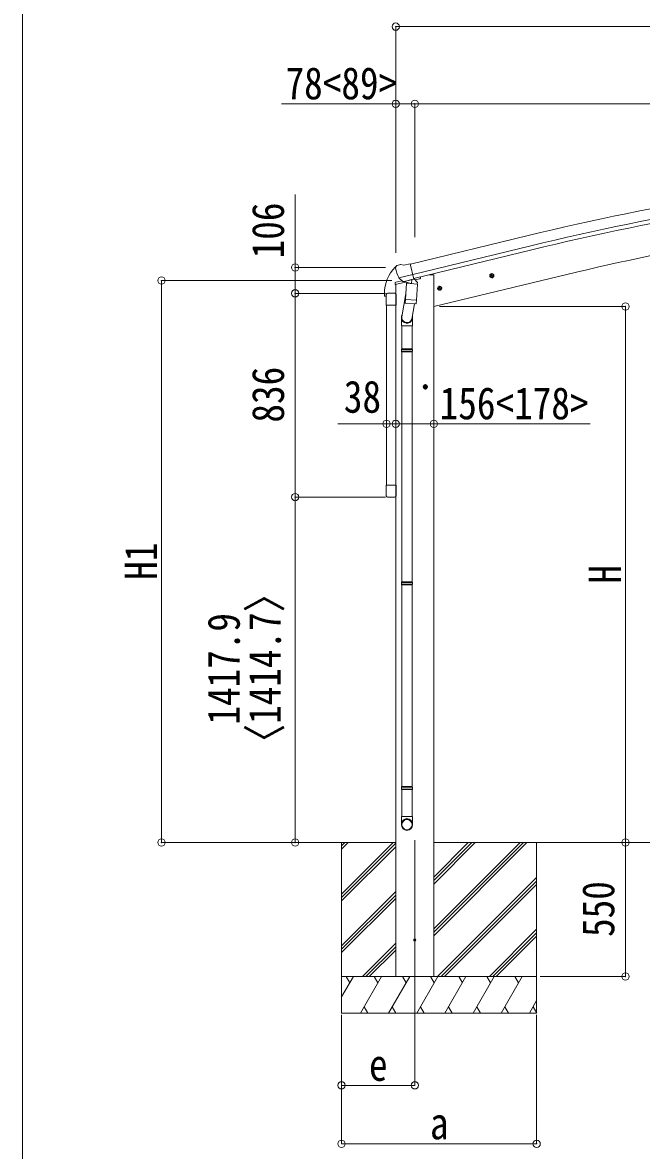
# Model space of a CAD drawing. Units: millimetres at full size, sheet at 1:30. Extents: x -8385 to 8479, y -5853 to 5787.
# Drawn here: x -8385 to -5848, y -1960 to 2668 of the extents above; entities that cross this region are included whole.
import ezdxf
from ezdxf.enums import TextEntityAlignment as Align

# ---------------------------------------------------------------- set-up
doc = ezdxf.new("R2010")
doc.units = ezdxf.units.MM
doc.header["$LTSCALE"] = 30
doc.header["$PDMODE"] = 32
doc.header["$PDSIZE"] = 30
for name, color, linetype, lineweight in [('0-0_0', 7, 'Continuous', 9), ('0-1_本体', 4, 'Continuous', 9), ('0-2_部品', 7, 'Continuous', 9), ('0-8_PARTS2', 2, 'Continuous', 9), ('0-A_寸法', 6, 'Continuous', 9), ('1-1_GLASS', 4, 'Continuous', 9), ('1-2_GLASS_SEAL', 7, 'Continuous', 9), ('1-A', 6, 'Continuous', 9), ('F-0_240', 7, 'Continuous', 9)]:
    doc.layers.add(name, color=color, linetype=linetype, lineweight=lineweight)
doc.styles.add('ＭＳ ゴシック', font='')
doc.styles.get('ＭＳ ゴシック').set_extended_font_data('MS Gothic')

msp = doc.modelspace()

# ---------------------------------------------------------------- linework, layer by layer
at = {"layer": '0-0_0'}
for p, q in [((-7451.69, -696.92), (-6855.35, -696.92)), ((-7077.6, -696.92), (-7077.6, -1396.92)), ((-7077.6, -908.15), (-6866.37, -696.92)), ((-7077.6, -724.3), (-7050.22, -696.92)), ((-7077.6, -710.16), (-7064.36, -696.92)), ((-7077.6, -922.29), (-6855.35, -700.04)), ((-7077.6, -936.43), (-6855.35, -714.19)), ((-6699.85, -1079.18), (-6317.59, -696.92)), ((-6699.85, -1050.9), (-6345.87, -696.92)), ((-6699.85, -1065.04), (-6331.73, -696.92)), ((-6699.85, -867.05), (-6529.72, -696.92)), ((-6699.85, -852.91), (-6543.86, -696.92)), ((-6699.85, -838.77), (-6558, -696.92)), ((-6699.85, -696.92), (-3563.36, -696.92)), ((-6277.6, -696.92), (-6277.6, -1396.92)), ((-6683.74, -1246.92), (-6277.6, -840.78)), ((-6669.6, -1246.92), (-6277.6, -854.93)), ((-6655.46, -1246.92), (-6277.6, -869.07)), ((-7077.6, -1120.28), (-6855.35, -898.03)), ((-7077.6, -1134.42), (-6855.35, -912.17)), ((-7077.6, -1148.57), (-6855.35, -926.32)), ((-6471.61, -1246.92), (-6277.6, -1052.91)), ((-6992.11, -1246.92), (-6855.35, -1110.16)), ((-6457.47, -1246.92), (-6277.6, -1067.06)), ((-6443.33, -1246.92), (-6277.6, -1081.2)), ((-6977.97, -1246.92), (-6855.35, -1124.31)), ((-6963.83, -1246.92), (-6855.35, -1138.45)), ((-6277.6, -1246.92), (-7077.6, -1246.92)), ((-7077.6, -1330.75), (-7029.2, -1246.92)), ((-7044.2, -1272.9), (-7059.2, -1246.92)), ((-7000.33, -1396.92), (-6913.73, -1246.92)), ((-6928.73, -1272.9), (-6943.74, -1246.92)), ((-6884.86, -1396.92), (-6798.26, -1246.92)), ((-6813.26, -1272.9), (-6828.26, -1246.92)), ((-6769.39, -1396.92), (-6682.79, -1246.92)), ((-6697.79, -1272.9), (-6712.79, -1246.92)), ((-6653.92, -1396.92), (-6567.32, -1246.92)), ((-6582.32, -1272.9), (-6597.32, -1246.92)), ((-6538.45, -1396.92), (-6451.85, -1246.92)), ((-6481.85, -1246.92), (-6466.85, -1272.9)), ((-6422.98, -1396.92), (-6336.38, -1246.92)), ((-6351.38, -1272.9), (-6366.38, -1246.92)), ((-6985.34, -1370.94), (-6970.34, -1396.92)), ((-6869.87, -1370.94), (-6854.87, -1396.92)), ((-6754.4, -1370.94), (-6739.4, -1396.92)), ((-6638.93, -1370.94), (-6623.93, -1396.92)), ((-6523.46, -1370.94), (-6508.46, -1396.92)), ((-6407.99, -1370.94), (-6392.99, -1396.92)), ((-6307.51, -1396.92), (-6277.6, -1345.11)), ((-6292.51, -1370.94), (-6277.52, -1396.92)), ((-7077.6, -1396.92), (-6277.6, -1396.92))]:
    msp.add_line(p, q, dxfattribs=at)
at = {"layer": '0-1_本体'}
for p, q in [((-6795.08, 1676.67), (-6312.2, 1794.15)), ((-6785, 1634.7), (-6301.99, 1752.17)), ((-6781.07, 1618.32), (-6298.01, 1735.81)), ((-6719.6, 1633.08), (-6753.11, 1625.03)), ((-6699.6, 1633.08), (-6719.6, 1633.08)), ((-6699.6, 1503.08), (-6113.93, 1643.69)), ((-6699.6, 1633.08), (-6699.6, -1246.92)), ((-6855.1, 1593.37), (-6855.1, -1246.92)), ((-6724.1, 1173.58), (-6744.1, 1173.58)), ((-6734.1, 1181.08), (-6740.6, 1177.33)), ((-6740.6, 1177.33), (-6740.6, 1169.83)), ((-6740.6, 1169.83), (-6734.1, 1166.07)), ((-6734.1, 1163.58), (-6734.1, 1183.58)), ((-6727.6, 1177.33), (-6734.1, 1181.08))]:
    msp.add_line(p, q, dxfattribs=at)
at = {"layer": '0-1_本体', "color": 6}
for p, q in [((-7267.96, 1662.97), (-7267.96, 1556.97)), ((-7267.96, 720.97), (-7267.96, 1556.97)), ((-6855.1, 1021.44), (-6893.1, 1021.44)), ((-5913.59, -696.92), (-5913.59, -1246.92))]:
    msp.add_line(p, q, dxfattribs=at)
at = {"layer": '0-1_本体'}
msp.add_lwpolyline([(-6734.1, 1166.07), (-6727.6, 1169.83), (-6727.6, 1177.33)], dxfattribs=at)
for radius in [8.5, 7.7, 6.5]:
    msp.add_circle((-6734.1, 1173.58), radius, dxfattribs=at)
for centre, radius, start, end in [((-3699.63, -8947.73), 11054.98, 95.16866, 103.66973), ((-3699.63, -8947.73), 11011.82, 95.16974, 103.66973), ((-3699.63, -8947.73), 10994.98, 95.16974, 103.66973), ((-3909.57, -7538.12), 9442.71, 95.00001, 103.5)]:
    msp.add_arc(centre, radius, start, end, dxfattribs=at)
at = {"layer": '0-2_部品'}
for p, q in [((-6852.57, 1669.67), (-6856.42, 1663.37)), ((-6849.47, 1671.91), (-6836.29, 1675.08)), ((-6821.73, 1672.4), (-6834.99, 1675.1)), ((-6821.73, 1672.4), (-6795.8, 1678.63)), ((-6856.79, 1661.09), (-6856.51, 1659.94)), ((-6842.73, 1620.78), (-6785.23, 1634.59)), ((-6825.88, 1605.87), (-6842.26, 1620.37)), ((-6753.36, 1625.11), (-6753.36, 1621.8)), ((-6471.12, 1626.9), (-6451.67, 1631.56)), ((-6466.56, 1634.67), (-6468.69, 1627.48)), ((-6459.26, 1636.43), (-6466.56, 1634.67)), ((-6459.06, 1619.51), (-6463.73, 1638.95)), ((-6454.1, 1630.98), (-6459.26, 1636.43)), ((-6456.23, 1623.79), (-6454.1, 1630.98)), ((-6857.91, 1592.76), (-6815.21, 1603.01)), ((-6857.91, 1599.65), (-6857.91, 1592.76)), ((-6829.41, 1608.86), (-6855.61, 1602.57)), ((-6823.17, 1605.31), (-6815.65, 1607.11)), ((-6822.34, 1605.41), (-6820.81, 1605.78)), ((-6820.81, 1605.78), (-6784.1, 1614.59)), ((-6818.97, 1605.55), (-6819.02, 1604.81)), ((-6818.26, 1603.77), (-6792.45, 1597.33)), ((-6811.35, 1598.42), (-6816.02, 1531.59)), ((-6765.66, 1595.23), (-6811.35, 1598.42)), ((-6809.57, 1601.6), (-6809.8, 1598.32)), ((-6790.05, 1612.77), (-6791.07, 1598.16)), ((-6784.1, 1614.59), (-6782.57, 1614.96)), ((-6781.02, 1617.06), (-6780.07, 1617)), ((-6780.07, 1617), (-6766.76, 1601.68)), ((-6776.08, 1612.4), (-6757.19, 1616.94)), ((-6770.33, 1528.39), (-6765.66, 1595.23)), ((-6766.76, 1601.68), (-6767.2, 1595.34)), ((-6685.04, 1575.54), (-6665.59, 1580.21)), ((-6680.48, 1583.32), (-6682.61, 1576.12)), ((-6673.18, 1585.07), (-6680.48, 1583.32)), ((-6672.98, 1568.15), (-6677.65, 1587.6)), ((-6668.02, 1579.62), (-6673.18, 1585.07)), ((-6670.15, 1572.43), (-6668.02, 1579.62)), ((-6814.29, 1556.35), (-6830.2, 1460.18)), ((-6816.88, 1519.12), (-6816.01, 1531.59)), ((-6770.33, 1528.39), (-6816.02, 1531.59)), ((-6770.34, 1528.39), (-6771.23, 1515.7)), ((-6816.48, 1517.76), (-6816.49, 1517.76)), ((-6815.04, 1516.98), (-6773.34, 1514.07)), ((-6778.77, 1514.45), (-6789.5, 1450.86)), ((-6832.35, 1423.02), (-6832.35, 1457.37)), ((-6786.35, 1457.68), (-6786.35, 1423.02)), ((-6786.35, 1423.02), (-6832.35, 1423.02)), ((-6830.35, 1423.02), (-6830.35, 1329.02)), ((-6788.35, 1423.02), (-6788.35, 1329.02)), ((-6832.35, 1327.02), (-6831.35, 1329.02)), ((-6786.35, 1327.02), (-6832.35, 1327.02)), ((-6786.35, 1319.02), (-6832.35, 1319.02)), ((-6787.35, 1329.02), (-6831.35, 1329.02)), ((-6787.35, 1317.02), (-6831.35, 1317.02)), ((-6830.35, 1317.02), (-6830.35, 372.83)), ((-6788.35, 1317.02), (-6788.35, 372.83)), ((-6786.35, 1327.02), (-6787.35, 1329.02)), ((-6786.35, 1319.02), (-6787.35, 1317.02)), ((-6786.35, 1327.02), (-6786.35, 1319.02)), ((-6723.85, 1172.96), (-6743.85, 1172.96)), ((-6733.85, 1180.46), (-6740.35, 1176.71)), ((-6740.35, 1176.71), (-6740.35, 1169.21)), ((-6740.35, 1169.21), (-6733.85, 1165.45)), ((-6733.85, 1162.96), (-6733.85, 1182.96)), ((-6727.35, 1176.71), (-6733.85, 1180.46)), ((-6832.35, 370.83), (-6831.35, 372.83)), ((-6786.35, 370.83), (-6832.35, 370.83)), ((-6787.35, 372.83), (-6831.35, 372.83)), ((-6786.35, 370.83), (-6787.35, 372.83)), ((-6786.35, 370.83), (-6786.35, 362.83)), ((-6786.35, 362.83), (-6832.35, 362.83)), ((-6787.35, 360.83), (-6831.35, 360.83)), ((-6830.35, 360.83), (-6830.35, -467.35)), ((-6788.35, 360.83), (-6788.35, -467.35)), ((-6786.35, 362.83), (-6787.35, 360.83)), ((-6832.35, -469.35), (-6831.35, -467.35)), ((-6786.35, -469.35), (-6832.35, -469.35)), ((-6786.35, -477.35), (-6832.35, -477.35)), ((-6787.35, -467.35), (-6831.35, -467.35)), ((-6787.35, -479.35), (-6831.35, -479.35)), ((-6830.35, -479.35), (-6830.35, -589.35)), ((-6788.35, -479.35), (-6788.35, -589.35)), ((-6786.35, -469.35), (-6787.35, -467.35)), ((-6786.35, -477.35), (-6787.35, -479.35)), ((-6786.35, -469.35), (-6786.35, -477.35)), ((-6832.35, -623.5), (-6832.35, -589.35)), ((-6786.35, -589.35), (-6832.35, -589.35)), ((-6786.35, -623.5), (-6786.35, -589.35))]:
    msp.add_line(p, q, dxfattribs=at)
for points in [[(-6790.37, 1613.18), (-6780.65, 1615.52), (-6795.8, 1678.63)], [(-6843, 1621.36), (-6842.42, 1620.52), (-6842.26, 1620.37)], [(-6468.69, 1627.48), (-6463.53, 1622.03), (-6456.23, 1623.79)], [(-6790.37, 1613.18), (-6790.61, 1613.03), (-6815.37, 1607.08), (-6815.65, 1607.11)], [(-6682.61, 1576.12), (-6677.45, 1570.68), (-6670.15, 1572.43)], [(-6832.35, 1327.02), (-6832.35, 1319.02), (-6831.35, 1317.02)], [(-6733.85, 1165.45), (-6727.35, 1169.21), (-6727.35, 1176.71)], [(-6832.35, 370.83), (-6832.35, 362.83), (-6831.35, 360.83)], [(-6832.35, -469.35), (-6832.35, -477.35), (-6831.35, -479.35)]]:
    msp.add_lwpolyline(points, dxfattribs=at)
for centre, radius in [((-6461.4, 1629.23), 8.5), ((-6461.4, 1629.23), 7.7), ((-6461.4, 1629.23), 6.5), ((-6675.32, 1577.87), 8.5), ((-6675.32, 1577.87), 7.7), ((-6675.32, 1577.87), 6.5), ((-6733.85, 1172.96), 8.5), ((-6733.85, 1172.96), 7.7), ((-6733.85, 1172.96), 6.5)]:
    msp.add_circle(centre, radius, dxfattribs=at)
at = {"layer": '0-2_部品', "color": 4}
msp.add_circle((-6777.35, -1096.92), 4.5, dxfattribs=at)
at = {"layer": '0-2_部品'}
for centre, radius, start, end in [((-6848.3, 1667.05), 5, 103.5, 148.5), ((-6835.59, 1672.16), 3, 78.5, 103.5), ((-6659.71, 1707.19), 202.4, 193.5, 205.09125), ((-6758.36, 1621.8), 5, 283.5, 0), ((-6854.91, 1599.65), 3, 103.5, 180), ((-6822.45, 1605.9), 0.5, 248.23754, 283.5), ((-6819.47, 1605.59), 0.5, 356, 103.5), ((-6818.02, 1604.74), 1, 176, 256), ((-6792.1, 1598.3), 1.03, 250.03897, 351.96569), ((-6789.45, 1612.69), 0.604, 100.59842, 172.20595), ((-6782.69, 1615.44), 0.5, 283.5, 318.76246), ((-6814.94, 1518.95), 1.95, 175.04017, 217.47766), ((-6814.9, 1518.98), 2, 217.40962, 266), ((-6773.2, 1516.06), 2, 266, 349.46843), ((-6802.35, 1457.37), 30, 177.45142, 180)]:
    msp.add_arc(centre, radius, start, end, dxfattribs=at)
for centre, major_axis, ratio, start_param, end_param in [((-6853.87, 1661.8), (-1.57, -2.57), 0.99628, 4.712389, 5.4996506), ((-6823.89, 1608.13), (-0.73, -2.92), 0.997631, 5.8041905, 6.6006116), ((-6823.84, 1608.36), (2.63, 3.16), 0.650902, 4.0958226, 4.1686332), ((-6823.87, 1608.23), (-0.73, -2.92), 0.997631, 0.3902369, 0.4789948), ((-6809.35, 1457.68), (23, 0), 0.996195, 2.5560258, 6.5663028), ((-6809.35, 1457.68), (21, 0), 0.996195, 2.9349147, 5.9512394), ((-6809.35, -621.75), (-23, 0), 0.996195, 3.1415927, 6.2831853), ((-6809.35, -623.5), (-23, 0), 0.996195, 3.1415927, 6.2831853), ((-6809.35, -623.5), (0, -23.43), 0.981806, 4.712389, 7.8539816)]:
    msp.add_ellipse(centre, major_axis=major_axis, ratio=ratio, start_param=start_param, end_param=end_param, dxfattribs=at)
msp.add_ellipse((-6809.35, -623.5), major_axis=(21, 0), ratio=0.996195, dxfattribs=at)
at = {"layer": '0-8_PARTS2'}
msp.add_line((-6777.35, -687.71), (-6777.35, -1446.92), dxfattribs=at)
at = {"layer": '0-A_寸法'}
for p, q in [((-6855.35, 2651.44), (-6855.35, 2334.82)), ((-6855.35, 2651.44), (-4156.35, 2651.44)), ((-6855.35, 2334.82), (-7323.45, 2334.82)), ((-6855.35, 2334.82), (-6855.35, 1722.59)), ((-6855.35, 2334.82), (-6777.35, 2334.82)), ((-6777.35, 2334.82), (-6777.35, 1786.96)), ((-6777.35, 2334.82), (-4156.35, 2334.82)), ((-7815.93, 1609.48), (-6870.84, 1609.48)), ((-7815.93, -696.92), (-7815.93, 1609.48)), ((-6699.35, 1021.44), (-6855.35, 1021.44)), ((-6699.35, 1021.44), (-6058.62, 1021.44)), ((-7815.93, -696.92), (-7087.81, -696.92)), ((-7077.6, -1933.29), (-7077.6, -1404.34)), ((-7077.6, -1693.31), (-7077.6, -1404.34)), ((-6777.35, -1693.31), (-6777.35, -1404.34)), ((-6277.6, -1933.29), (-6277.6, -1404.34)), ((-6777.35, -1693.31), (-7077.6, -1693.31)), ((-7077.6, -1933.29), (-6277.6, -1933.29))]:
    msp.add_line(p, q, dxfattribs=at)
for p in [(-6855.35, 2651.44), (-6855.35, 2334.82), (-6777.35, 2334.82), (-7815.93, 1609.48), (-6855.35, 1021.44), (-6699.35, 1021.44), (-7815.93, -696.92), (-7267.96, -696.92), (-7077.6, -1693.31), (-6777.35, -1693.31), (-7077.6, -1933.29), (-6277.6, -1933.29)]:
    msp.add_point(p, dxfattribs=at)
at = {"layer": '1-1_GLASS'}
for p, q in [((-6893.1, 1508.47), (-6893.1, 769.47)), ((-6855.1, 1508.47), (-6855.1, 769.47))]:
    msp.add_line(p, q, dxfattribs=at)
at = {"layer": '1-2_GLASS_SEAL'}
for p, q in [((-6901.6, 1556.95), (-6901.6, 1545.2)), ((-6901.1, 1544.7), (-6894.84, 1544.7)), ((-6894.34, 1551.96), (-6894.34, 1545.2)), ((-6894.1, 1508.47), (-6894.1, 1552.17)), ((-6888.6, 1557.67), (-6859.6, 1557.67)), ((-6888.34, 1557.96), (-6855.1, 1557.96)), ((-6854.1, 1552.17), (-6854.1, 1508.47)), ((-6854.1, 1508.47), (-6894.1, 1508.47)), ((-6894.1, 769.47), (-6894.1, 725.77)), ((-6854.1, 769.47), (-6894.1, 769.47)), ((-6854.1, 725.77), (-6854.1, 769.47)), ((-6888.6, 720.27), (-6859.6, 720.27))]:
    msp.add_line(p, q, dxfattribs=at)
for centre, radius, start, end in [((-6749.35, 1556.95), 152.26, 135.14293, 180), ((-6852.86, 1658.98), 6.95, 105.94697, 129.45641), ((-6901.1, 1545.2), 0.5, 180, 270), ((-6894.84, 1545.2), 0.5, 270, 0), ((-6888.34, 1551.96), 6, 90, 180), ((-6888.6, 1552.17), 5.5, 90, 180), ((-6859.6, 1552.17), 5.5, 0, 90), ((-6888.6, 725.77), 5.5, 180, 270), ((-6859.6, 725.77), 5.5, 270, 0)]:
    msp.add_arc(centre, radius, start, end, dxfattribs=at)
at = {"layer": '1-A'}
for p, q in [((-7267.96, 1662.97), (-7267.96, 1962.97)), ((-7267.96, 1662.97), (-6897.37, 1662.97)), ((-7267.96, 1556.97), (-6897.37, 1556.97)), ((-5913.59, 1503.08), (-6676.35, 1503.08)), ((-5913.59, -696.92), (-5913.59, 1503.08)), ((-6893.1, 1021.44), (-7093.1, 1021.44)), ((-7267.96, 720.97), (-6897.37, 720.97)), ((-7267.96, 720.97), (-6897.37, 720.97)), ((-7267.96, -696.92), (-7267.96, 720.97)), ((-5913.59, -696.92), (-6262.95, -696.92)), ((-5913.59, -1246.92), (-6262.95, -1246.92))]:
    msp.add_line(p, q, dxfattribs=at)
for p in [(-7267.96, 1662.97), (-7267.96, 1556.97), (-5913.59, 1503.08), (-6893.1, 1021.44), (-6855.1, 1021.44), (-7267.96, 720.97), (-7267.96, -696.92), (-5913.59, -696.92), (-5913.59, -1246.92)]:
    msp.add_point(p, dxfattribs=at)
at = {"layer": 'F-0_240', "color": 5}
msp.add_line((-8385.45, 5787.34), (-8385.45, -5852.66), dxfattribs=at)

# ---------------------------------------------------------------- texts
at = {"layer": '0-A_寸法', "color": 7, "style": 'ＭＳ ゴシック', "width": 0.85}
for s, p in [('78<89>', (-7307.34, 2313.82)), ('156<178>', (-6675.4, 1000.44)), ('e', (-6965.1, -1714.31)), ('a', (-6715.1, -1954.29))]:
    msp.add_text(s, height=132, dxfattribs=at).set_placement(p, align=Align.BOTTOM_LEFT)
msp.add_text('H1', height=132, rotation=90, dxfattribs=at).set_placement((-7794.93, 381.28), align=Align.BOTTOM_LEFT)
at = {"layer": '1-A', "color": 7, "style": 'ＭＳ ゴシック', "width": 0.85}
for s, p in [('106', (-7273.96, 1700.47)), ('836', (-7273.96, 1026.47)), ('H', (-5892.59, 365.58)), ('〈1414.7〉', (-7286.96, -362.98)), ('1417.9', (-7455.31, -212.98)), ('550', (-5919.59, -1084.42))]:
    msp.add_text(s, height=132, rotation=90, dxfattribs=at).set_placement(p, align=Align.BOTTOM_LEFT)
msp.add_text('38', height=132, dxfattribs=at).set_placement((-7068.1, 1027.44), align=Align.BOTTOM_LEFT)

doc.saveas('drawing.dxf')
